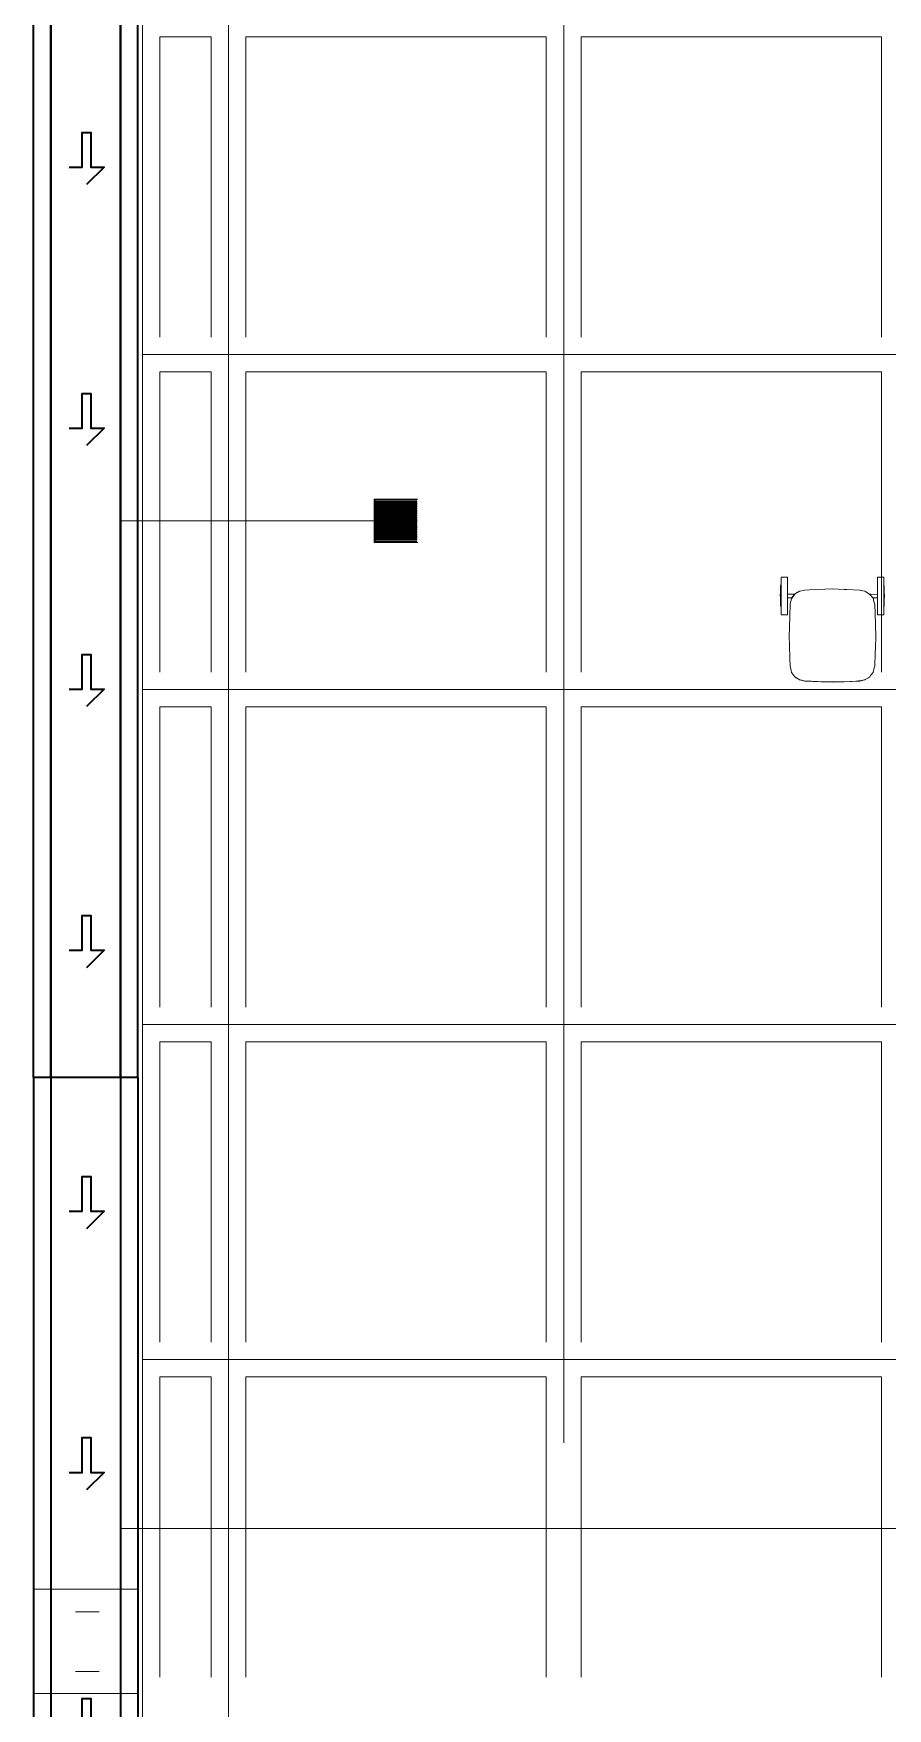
# Model space of a CAD drawing. Header units: metres. Extents: x 349021 to 349543, y 9281040 to 9281959.
# Drawn here: x 349122.82 to 349127.72, y 9281927.44 to 9281937.07 of the extents above; entities that cross this region are included whole.
import ezdxf

# ---------------------------------------------------------------- set-up
doc = ezdxf.new("R2010")
doc.units = ezdxf.units.M
doc.header["$LTSCALE"] = 0.25
doc.layers.add('ARQ-BASE', color=8, linetype='CONTINUOUS', lineweight=13)
doc.layers.add('CUNETA', color=3, linetype='CONTINUOUS', lineweight=35)

msp = doc.modelspace()

# ---------------------------------------------------------------- linework, layer by layer
at = {"layer": 'ARQ-BASE'}
for points in [[(349123.935, 9281954.068), (349123.935, 9281920.406)], [(349123.44, 9281950.258), (349123.44, 9281928.97)], [(349123.44, 9281949.935), (349123.44, 9281924.749)], [(349122.815, 9281947.47), (349122.815, 9281923.89)], [(349125.86, 9281937.149), (349125.86, 9281935.224)], [(349123.54, 9281935.324), (349123.54, 9281937.049), (349123.835, 9281937.049), (349123.835, 9281935.324)], [(349124.035, 9281935.324), (349124.035, 9281937.049), (349125.76, 9281937.049), (349125.76, 9281935.324)], [(349125.96, 9281935.324), (349125.96, 9281937.049), (349127.685, 9281937.049), (349127.685, 9281935.324)], [(349133.33, 9281935.224), (349123.44, 9281935.224)], [(349125.86, 9281935.224), (349125.86, 9281933.299)], [(349123.54, 9281933.399), (349123.54, 9281935.124), (349123.835, 9281935.124), (349123.835, 9281933.399)], [(349124.035, 9281933.399), (349124.035, 9281935.124), (349125.76, 9281935.124), (349125.76, 9281933.399)], [(349125.96, 9281933.399), (349125.96, 9281935.124), (349127.685, 9281935.124), (349127.685, 9281933.399)], [(349125.022, 9281934.394), (349124.772, 9281934.394), (349124.772, 9281934.144), (349125.022, 9281934.144)], [(349125.017, 9281934.389), (349124.777, 9281934.389), (349124.777, 9281934.149), (349125.017, 9281934.149)], [(349124.777, 9281934.382), (349125.017, 9281934.382), (349125.017, 9281934.377), (349124.777, 9281934.377)], [(349124.777, 9281934.372), (349125.017, 9281934.372), (349125.017, 9281934.367), (349124.777, 9281934.367)], [(349124.777, 9281934.362), (349125.017, 9281934.362), (349125.017, 9281934.357), (349124.777, 9281934.357)], [(349124.777, 9281934.352), (349125.017, 9281934.352), (349125.017, 9281934.347), (349124.777, 9281934.347)], [(349124.777, 9281934.342), (349125.017, 9281934.342), (349125.017, 9281934.337), (349124.777, 9281934.337)], [(349124.777, 9281934.332), (349125.017, 9281934.332), (349125.017, 9281934.327), (349124.777, 9281934.327)], [(349124.777, 9281934.322), (349125.017, 9281934.322), (349125.017, 9281934.317), (349124.777, 9281934.317)], [(349124.777, 9281934.312), (349125.017, 9281934.312), (349125.017, 9281934.307), (349124.777, 9281934.307)], [(349124.777, 9281934.302), (349125.017, 9281934.302), (349125.017, 9281934.297), (349124.777, 9281934.297)], [(349124.772, 9281934.269), (349123.315, 9281934.269)], [(349124.777, 9281934.292), (349125.017, 9281934.292), (349125.017, 9281934.287), (349124.777, 9281934.287)], [(349124.777, 9281934.282), (349125.017, 9281934.282), (349125.017, 9281934.277), (349124.777, 9281934.277)], [(349124.777, 9281934.272), (349125.017, 9281934.272), (349125.017, 9281934.267), (349124.777, 9281934.267)], [(349124.777, 9281934.262), (349125.017, 9281934.262), (349125.017, 9281934.257), (349124.777, 9281934.257)], [(349124.777, 9281934.252), (349125.017, 9281934.252), (349125.017, 9281934.247), (349124.777, 9281934.247)], [(349124.777, 9281934.242), (349125.017, 9281934.242), (349125.017, 9281934.237), (349124.777, 9281934.237)], [(349124.777, 9281934.232), (349125.017, 9281934.232), (349125.017, 9281934.227), (349124.777, 9281934.227)], [(349124.777, 9281934.222), (349125.017, 9281934.222), (349125.017, 9281934.217), (349124.777, 9281934.217)], [(349124.777, 9281934.212), (349125.017, 9281934.212), (349125.017, 9281934.207), (349124.777, 9281934.207)], [(349124.777, 9281934.202), (349125.017, 9281934.202), (349125.017, 9281934.197), (349124.777, 9281934.197)], [(349124.777, 9281934.192), (349125.017, 9281934.192), (349125.017, 9281934.187), (349124.777, 9281934.187)], [(349124.777, 9281934.182), (349125.017, 9281934.182), (349125.017, 9281934.177), (349124.777, 9281934.177)], [(349124.777, 9281934.172), (349125.017, 9281934.172), (349125.017, 9281934.167), (349124.777, 9281934.167)], [(349124.777, 9281934.162), (349125.017, 9281934.162), (349125.017, 9281934.157), (349124.777, 9281934.157)], [(349127.109, 9281933.945), (349127.109, 9281933.945)], [(349127.109, 9281933.945), (349127.145, 9281933.945)], [(349127.109, 9281933.945), (349127.145, 9281933.945)], [(349127.109, 9281933.729), (349127.109, 9281933.945)], [(349127.145, 9281933.945), (349127.145, 9281933.945)], [(349127.145, 9281933.945), (349127.145, 9281933.907)], [(349127.698, 9281933.945), (349127.662, 9281933.945)], [(349127.662, 9281933.945), (349127.662, 9281933.945)], [(349127.662, 9281933.945), (349127.698, 9281933.945)], [(349127.662, 9281933.945), (349127.662, 9281933.846)], [(349127.698, 9281933.945), (349127.698, 9281933.945)], [(349127.698, 9281933.942), (349127.698, 9281933.945)], [(349127.698, 9281933.942), (349127.698, 9281933.729)], [(349127.103, 9281933.847), (349127.103, 9281933.846)], [(349127.103, 9281933.847), (349127.104, 9281933.846)], [(349127.106, 9281933.847), (349127.103, 9281933.847)], [(349127.103, 9281933.846), (349127.103, 9281933.845)], [(349127.104, 9281933.846), (349127.103, 9281933.846)], [(349127.103, 9281933.845), (349127.105, 9281933.835)], [(349127.103, 9281933.837), (349127.103, 9281933.845)], [(349127.105, 9281933.835), (349127.103, 9281933.837)], [(349127.106, 9281933.846), (349127.104, 9281933.846)], [(349127.105, 9281933.835), (349127.106, 9281933.828)], [(349127.106, 9281933.899), (349127.106, 9281933.898)], [(349127.109, 9281933.897), (349127.106, 9281933.899)], [(349127.106, 9281933.899), (349127.106, 9281933.898)], [(349127.106, 9281933.898), (349127.106, 9281933.898)], [(349127.109, 9281933.894), (349127.106, 9281933.898)], [(349127.106, 9281933.87), (349127.106, 9281933.898)], [(349127.106, 9281933.868), (349127.106, 9281933.87)], [(349127.106, 9281933.847), (349127.106, 9281933.868)], [(349127.106, 9281933.847), (349127.106, 9281933.846)], [(349127.106, 9281933.828), (349127.106, 9281933.828)], [(349127.106, 9281933.828), (349127.106, 9281933.828)], [(349127.106, 9281933.828), (349127.106, 9281933.828)], [(349127.106, 9281933.828), (349127.106, 9281933.778)], [(349127.109, 9281933.894), (349127.109, 9281933.897)], [(349127.145, 9281933.907), (349127.145, 9281933.878)], [(349127.145, 9281933.878), (349127.145, 9281933.848)], [(349127.145, 9281933.847), (349127.145, 9281933.848)], [(349127.145, 9281933.848), (349127.186, 9281933.848)], [(349127.148, 9281933.848), (349127.145, 9281933.847)], [(349127.145, 9281933.847), (349127.145, 9281933.837)], [(349127.145, 9281933.827), (349127.145, 9281933.837)], [(349127.145, 9281933.837), (349127.145, 9281933.827)], [(349127.145, 9281933.837), (349127.145, 9281933.837)], [(349127.145, 9281933.837), (349127.145, 9281933.827)], [(349127.145, 9281933.826), (349127.145, 9281933.827)], [(349127.145, 9281933.827), (349127.145, 9281933.827)], [(349127.147, 9281933.826), (349127.145, 9281933.827)], [(349127.145, 9281933.826), (349127.17, 9281933.826)], [(349127.145, 9281933.804), (349127.145, 9281933.826)], [(349127.147, 9281933.827), (349127.147, 9281933.826)], [(349127.147, 9281933.827), (349127.17, 9281933.826)], [(349127.147, 9281933.826), (349127.147, 9281933.826)], [(349127.148, 9281933.848), (349127.148, 9281933.848)], [(349127.186, 9281933.848), (349127.148, 9281933.848)], [(349127.148, 9281933.848), (349127.148, 9281933.848)], [(349127.168, 9281933.821), (349127.167, 9281933.815)], [(349127.17, 9281933.823), (349127.168, 9281933.821)], [(349127.17, 9281933.826), (349127.175, 9281933.832)], [(349127.17, 9281933.826), (349127.174, 9281933.832)], [(349127.172, 9281933.827), (349127.17, 9281933.823)], [(349127.17, 9281933.826), (349127.17, 9281933.826)], [(349127.188, 9281933.848), (349127.172, 9281933.827)], [(349127.186, 9281933.848), (349127.174, 9281933.832)], [(349127.183, 9281933.843), (349127.175, 9281933.832)], [(349127.183, 9281933.843), (349127.186, 9281933.848)], [(349127.186, 9281933.848), (349127.186, 9281933.848)], [(349127.192, 9281933.851), (349127.188, 9281933.848)], [(349127.214, 9281933.864), (349127.192, 9281933.851)], [(349127.219, 9281933.865), (349127.214, 9281933.864)], [(349127.243, 9281933.871), (349127.219, 9281933.865)], [(349127.272, 9281933.872), (349127.243, 9281933.871)], [(349127.404, 9281933.877), (349127.272, 9281933.872)], [(349127.404, 9281933.877), (349127.471, 9281933.875)], [(349127.487, 9281933.874), (349127.471, 9281933.875)], [(349127.56, 9281933.871), (349127.487, 9281933.874)], [(349127.566, 9281933.869), (349127.56, 9281933.871)], [(349127.59, 9281933.864), (349127.566, 9281933.869)], [(349127.595, 9281933.861), (349127.59, 9281933.864)], [(349127.617, 9281933.847), (349127.595, 9281933.861)], [(349127.62, 9281933.843), (349127.617, 9281933.847)], [(349127.618, 9281933.848), (349127.621, 9281933.843)], [(349127.624, 9281933.848), (349127.618, 9281933.848)], [(349127.618, 9281933.848), (349127.619, 9281933.848)], [(349127.619, 9281933.848), (349127.622, 9281933.843)], [(349127.621, 9281933.848), (349127.619, 9281933.848)], [(349127.625, 9281933.837), (349127.62, 9281933.843)], [(349127.621, 9281933.848), (349127.621, 9281933.848)], [(349127.624, 9281933.848), (349127.621, 9281933.848)], [(349127.625, 9281933.837), (349127.621, 9281933.843)], [(349127.622, 9281933.843), (349127.624, 9281933.84)], [(349127.624, 9281933.848), (349127.662, 9281933.846)], [(349127.633, 9281933.828), (349127.624, 9281933.84)], [(349127.625, 9281933.837), (349127.633, 9281933.828)], [(349127.634, 9281933.827), (349127.633, 9281933.828)], [(349127.635, 9281933.827), (349127.633, 9281933.828)], [(349127.634, 9281933.827), (349127.635, 9281933.827)], [(349127.635, 9281933.827), (349127.637, 9281933.826)], [(349127.635, 9281933.826), (349127.635, 9281933.827)], [(349127.662, 9281933.826), (349127.635, 9281933.826)], [(349127.639, 9281933.822), (349127.635, 9281933.826)], [(349127.637, 9281933.827), (349127.637, 9281933.826)], [(349127.637, 9281933.827), (349127.659, 9281933.826)], [(349127.64, 9281933.813), (349127.639, 9281933.822)], [(349127.659, 9281933.826), (349127.662, 9281933.827)], [(349127.662, 9281933.843), (349127.662, 9281933.846)], [(349127.662, 9281933.846), (349127.662, 9281933.846)], [(349127.662, 9281933.846), (349127.662, 9281933.843)], [(349127.662, 9281933.832), (349127.662, 9281933.843)], [(349127.662, 9281933.832), (349127.662, 9281933.843)], [(349127.662, 9281933.832), (349127.662, 9281933.832)], [(349127.662, 9281933.827), (349127.662, 9281933.832)], [(349127.662, 9281933.827), (349127.662, 9281933.832)], [(349127.662, 9281933.827), (349127.662, 9281933.827)], [(349127.662, 9281933.826), (349127.662, 9281933.827)], [(349127.662, 9281933.809), (349127.662, 9281933.826)], [(349127.699, 9281933.897), (349127.698, 9281933.895)], [(349127.699, 9281933.897), (349127.701, 9281933.897)], [(349127.701, 9281933.897), (349127.701, 9281933.85)], [(349127.701, 9281933.847), (349127.701, 9281933.85)], [(349127.701, 9281933.847), (349127.701, 9281933.85)], [(349127.701, 9281933.847), (349127.701, 9281933.846)], [(349127.701, 9281933.847), (349127.701, 9281933.847)], [(349127.701, 9281933.847), (349127.701, 9281933.846)], [(349127.703, 9281933.846), (349127.701, 9281933.847)], [(349127.701, 9281933.846), (349127.701, 9281933.846)], [(349127.703, 9281933.845), (349127.701, 9281933.846)], [(349127.701, 9281933.83), (349127.702, 9281933.829)], [(349127.701, 9281933.784), (349127.701, 9281933.83)], [(349127.703, 9281933.828), (349127.702, 9281933.829)], [(349127.702, 9281933.829), (349127.703, 9281933.829)], [(349127.703, 9281933.845), (349127.703, 9281933.846)], [(349127.703, 9281933.829), (349127.703, 9281933.845)], [(349127.703, 9281933.828), (349127.703, 9281933.829)], [(349127.109, 9281933.778), (349127.106, 9281933.778)], [(349127.109, 9281933.778), (349127.109, 9281933.769)], [(349127.109, 9281933.744), (349127.109, 9281933.769)], [(349127.109, 9281933.729), (349127.109, 9281933.744)], [(349127.109, 9281933.729), (349127.145, 9281933.729)], [(349127.109, 9281933.729), (349127.109, 9281933.729)], [(349127.145, 9281933.729), (349127.109, 9281933.729)], [(349127.145, 9281933.804), (349127.145, 9281933.729)], [(349127.145, 9281933.729), (349127.145, 9281933.729)], [(349127.161, 9281933.789), (349127.156, 9281933.655)], [(349127.167, 9281933.815), (349127.161, 9281933.789)], [(349127.646, 9281933.786), (349127.64, 9281933.813)], [(349127.648, 9281933.738), (349127.646, 9281933.786)], [(349127.652, 9281933.604), (349127.648, 9281933.738)], [(349127.662, 9281933.729), (349127.662, 9281933.809)], [(349127.662, 9281933.729), (349127.662, 9281933.729)], [(349127.662, 9281933.729), (349127.698, 9281933.729)], [(349127.698, 9281933.729), (349127.662, 9281933.729)], [(349127.698, 9281933.776), (349127.701, 9281933.776)], [(349127.698, 9281933.776), (349127.701, 9281933.776)], [(349127.698, 9281933.776), (349127.698, 9281933.761)], [(349127.698, 9281933.761), (349127.698, 9281933.744)], [(349127.698, 9281933.744), (349127.698, 9281933.729)], [(349127.698, 9281933.729), (349127.698, 9281933.729)], [(349127.701, 9281933.784), (349127.701, 9281933.776)], [(349127.701, 9281933.776), (349127.701, 9281933.784)], [(349127.701, 9281933.776), (349127.701, 9281933.776)], [(349127.156, 9281933.655), (349127.154, 9281933.606)], [(349127.154, 9281933.606), (349127.156, 9281933.556)], [(349127.156, 9281933.556), (349127.159, 9281933.48)], [(349127.649, 9281933.51), (349127.651, 9281933.538)], [(349127.652, 9281933.604), (349127.651, 9281933.538)], [(349127.159, 9281933.48), (349127.161, 9281933.434)], [(349127.161, 9281933.434), (349127.166, 9281933.408)], [(349127.644, 9281933.424), (349127.646, 9281933.434)], [(349127.646, 9281933.434), (349127.649, 9281933.51)], [(349127.166, 9281933.408), (349127.168, 9281933.398)], [(349127.168, 9281933.398), (349127.182, 9281933.379)], [(349127.182, 9281933.379), (349127.187, 9281933.372)], [(349127.187, 9281933.372), (349127.207, 9281933.36)], [(349127.213, 9281933.356), (349127.189, 9281933.371)], [(349127.207, 9281933.36), (349127.213, 9281933.356)], [(349127.215, 9281933.355), (349127.213, 9281933.356)], [(349127.213, 9281933.356), (349127.239, 9281933.35)], [(349127.244, 9281933.348), (349127.215, 9281933.355)], [(349127.239, 9281933.35), (349127.242, 9281933.349)], [(349127.242, 9281933.349), (349127.284, 9281933.347)], [(349127.336, 9281933.344), (349127.244, 9281933.348)], [(349127.284, 9281933.347), (349127.353, 9281933.344)], [(349127.336, 9281933.344), (349127.404, 9281933.342)], [(349127.353, 9281933.344), (349127.404, 9281933.343)], [(349127.471, 9281933.344), (349127.404, 9281933.342)], [(349127.404, 9281933.343), (349127.454, 9281933.344)], [(349127.454, 9281933.344), (349127.471, 9281933.344)], [(349127.471, 9281933.344), (349127.56, 9281933.348)], [(349127.471, 9281933.344), (349127.538, 9281933.348)], [(349127.538, 9281933.348), (349127.553, 9281933.349)], [(349127.553, 9281933.349), (349127.561, 9281933.349)], [(349127.589, 9281933.355), (349127.56, 9281933.348)], [(349127.561, 9281933.349), (349127.588, 9281933.355)], [(349127.588, 9281933.355), (349127.591, 9281933.356)], [(349127.616, 9281933.371), (349127.589, 9281933.355)], [(349127.591, 9281933.356), (349127.589, 9281933.355)], [(349127.591, 9281933.356), (349127.616, 9281933.371)], [(349127.616, 9281933.371), (349127.619, 9281933.373)], [(349127.616, 9281933.371), (349127.616, 9281933.371)], [(349127.616, 9281933.371), (349127.616, 9281933.371)], [(349127.619, 9281933.373), (349127.623, 9281933.379)], [(349127.623, 9281933.379), (349127.638, 9281933.398)], [(349127.638, 9281933.398), (349127.644, 9281933.424)], [(349133.43, 9281933.299), (349123.44, 9281933.299)], [(349125.86, 9281933.299), (349125.86, 9281931.374)], [(349123.54, 9281931.474), (349123.54, 9281933.199), (349123.835, 9281933.199), (349123.835, 9281931.474)], [(349124.035, 9281931.474), (349124.035, 9281933.199), (349125.76, 9281933.199), (349125.76, 9281931.474)], [(349125.96, 9281931.474), (349125.96, 9281933.199), (349127.685, 9281933.199), (349127.685, 9281931.474)], [(349133.43, 9281931.374), (349123.44, 9281931.374)], [(349125.86, 9281931.374), (349125.86, 9281929.449)], [(349123.54, 9281929.549), (349123.54, 9281931.274), (349123.835, 9281931.274), (349123.835, 9281929.549)], [(349124.035, 9281929.549), (349124.035, 9281931.274), (349125.76, 9281931.274), (349125.76, 9281929.549)], [(349125.96, 9281929.549), (349125.96, 9281931.274), (349127.685, 9281931.274), (349127.685, 9281929.549)], [(349133.43, 9281929.449), (349123.44, 9281929.449)], [(349125.86, 9281929.449), (349125.86, 9281928.97)], [(349123.54, 9281927.624), (349123.54, 9281929.349), (349123.835, 9281929.349), (349123.835, 9281927.624)], [(349124.035, 9281927.624), (349124.035, 9281929.349), (349125.76, 9281929.349), (349125.76, 9281927.624)], [(349125.96, 9281927.624), (349125.96, 9281929.349), (349127.685, 9281929.349), (349127.685, 9281927.624)], [(349122.815, 9281928.596), (349122.815, 9281925.022)], [(349128.622, 9281928.479), (349123.315, 9281928.479)], [(349122.815, 9281928.13), (349123.415, 9281928.13), (349123.415, 9281927.53), (349122.815, 9281927.53)], [(349123.056, 9281928), (349123.193, 9281928)], [(349123.056, 9281927.657), (349123.193, 9281927.657)]]:
    msp.add_lwpolyline(points, dxfattribs=at)
at = {"layer": 'CUNETA'}
for points in [[(349122.915, 9281950.041), (349123.315, 9281950.207), (349123.315, 9281931.07)], [(349122.915, 9281931.07), (349122.915, 9281950.041), (349123.315, 9281950.207)], [(349123.315, 9281931.07), (349123.315, 9281950.207)], [(349123.415, 9281931.07), (349123.415, 9281950.248)], [(349122.815, 9281931.07), (349122.815, 9281949.999)], [(349122.915, 9281950.041), (349122.915, 9281931.07)], [(349123.02, 9281936.301), (349123.095, 9281936.301), (349123.095, 9281936.501), (349123.145, 9281936.501), (349123.145, 9281936.301), (349123.22, 9281936.301), (349123.12, 9281936.201)], [(349123.02, 9281934.801), (349123.095, 9281934.801), (349123.095, 9281935.001), (349123.145, 9281935.001), (349123.145, 9281934.801), (349123.22, 9281934.801), (349123.12, 9281934.701)], [(349123.02, 9281933.301), (349123.095, 9281933.301), (349123.095, 9281933.501), (349123.145, 9281933.501), (349123.145, 9281933.301), (349123.22, 9281933.301), (349123.12, 9281933.201)], [(349123.02, 9281931.801), (349123.095, 9281931.801), (349123.095, 9281932.001), (349123.145, 9281932.001), (349123.145, 9281931.801), (349123.22, 9281931.801), (349123.12, 9281931.701)], [(349122.815, 9281931.07), (349122.815, 9281925.219)], [(349123.415, 9281931.07), (349122.815, 9281931.07)], [(349122.915, 9281931.07), (349122.915, 9281925.178)], [(349123.315, 9281931.07), (349123.315, 9281925.012)], [(349123.415, 9281931.07), (349123.415, 9281924.971)], [(349123.02, 9281930.301), (349123.095, 9281930.301), (349123.095, 9281930.501), (349123.145, 9281930.501), (349123.145, 9281930.301), (349123.22, 9281930.301), (349123.12, 9281930.201)], [(349123.02, 9281928.801), (349123.095, 9281928.801), (349123.095, 9281929.001), (349123.145, 9281929.001), (349123.145, 9281928.801), (349123.22, 9281928.801), (349123.12, 9281928.701)], [(349123.02, 9281927.301), (349123.095, 9281927.301), (349123.095, 9281927.501), (349123.145, 9281927.501), (349123.145, 9281927.301), (349123.22, 9281927.301), (349123.12, 9281927.201)]]:
    msp.add_lwpolyline(points, dxfattribs=at)

doc.saveas('drawing.dxf')
